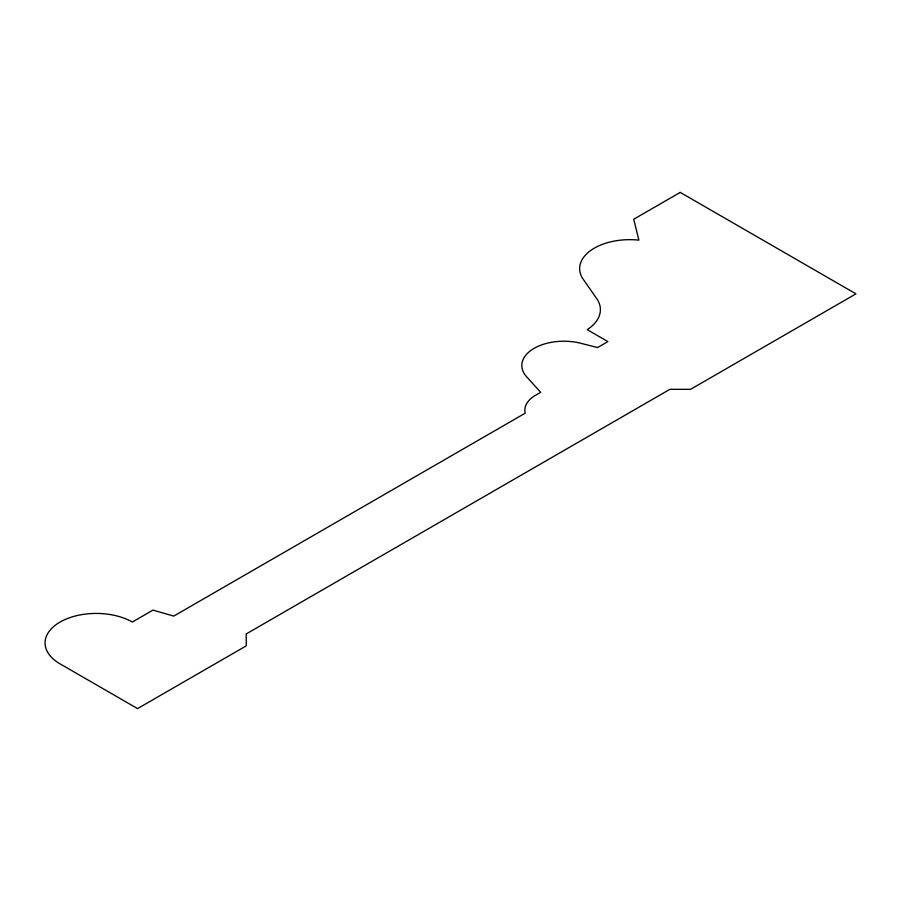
<?xml version="1.0" encoding="UTF-8"?>
<svg xmlns="http://www.w3.org/2000/svg" width="901" height="901" viewBox="0 0 901 901"><rect width="100%" height="100%" fill="white"/><g stroke="black" fill="none" stroke-linecap="round" stroke-linejoin="round"><path stroke-width="1.35" d="M680.232 192.397L633.718 219.247L638.888 240.139A50.152 28.956 0 0 0 582.294 277.902L597.532 299.819A52.112 30.082 0 0 1 587.204 329.653L607.871 341.592L597.532 347.561L580.03 343.078A42.088 24.304 0 0 0 532.232 349.509A42.088 24.304 0 0 0 527.49 377.71L540.69 392.318L535.757 395.156A36.783 21.241 0 0 0 525.182 413.199L173.735 616.104L153.001 610.101L132.334 622.039A51.166 29.542 0 0 0 60.007 622.095A51.166 29.542 0 0 0 60.04 663.846L137.56 708.603L246.232 645.871L246.232 633.932L669.893 389.333L690.56 389.333L855.95 293.85L680.232 192.397"/></g></svg>
